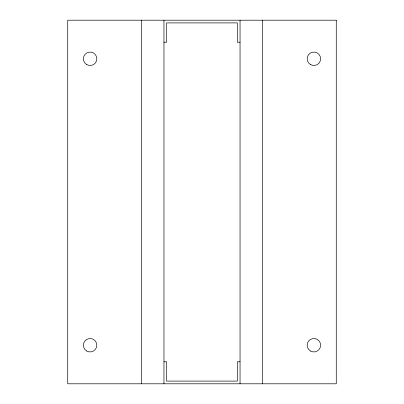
<?xml version="1.0" encoding="UTF-8"?>
<svg xmlns="http://www.w3.org/2000/svg" width="404" height="404" viewBox="0 0 404 404"><rect width="100%" height="100%" fill="white"/><g stroke="black" fill="none" stroke-linecap="round" stroke-linejoin="round"><path stroke-width="0.61" d="M163.958 42.218L166.66 42.218L166.66 22.902L237.34 22.902L237.34 42.218L240.042 42.218M163.958 361.782L166.66 361.782L166.66 381.098L237.34 381.098L237.34 361.782L240.042 361.782M262.423 20.2L262.423 383.8M240.042 20.2L240.042 383.8M163.958 20.2L163.958 383.8M141.577 20.2L141.577 383.8M336.269 20.2L67.731 20.2L67.731 383.8L336.269 383.8L336.269 20.2M310.535 351.036A6.711 6.711 0 0 0 320.604 345.218A6.711 6.711 0 0 0 310.535 339.405A6.711 6.711 0 0 0 310.535 351.036M310.535 64.595A6.711 6.711 0 0 0 320.604 58.782A6.711 6.711 0 0 0 310.535 52.964A6.711 6.711 0 0 0 310.535 64.595M86.754 351.036A6.711 6.711 0 0 0 96.824 345.218A6.711 6.711 0 0 0 86.754 339.405A6.711 6.711 0 0 0 86.754 351.036M86.754 64.595A6.711 6.711 0 0 0 96.824 58.782A6.711 6.711 0 0 0 86.754 52.964A6.711 6.711 0 0 0 86.754 64.595"/></g></svg>
